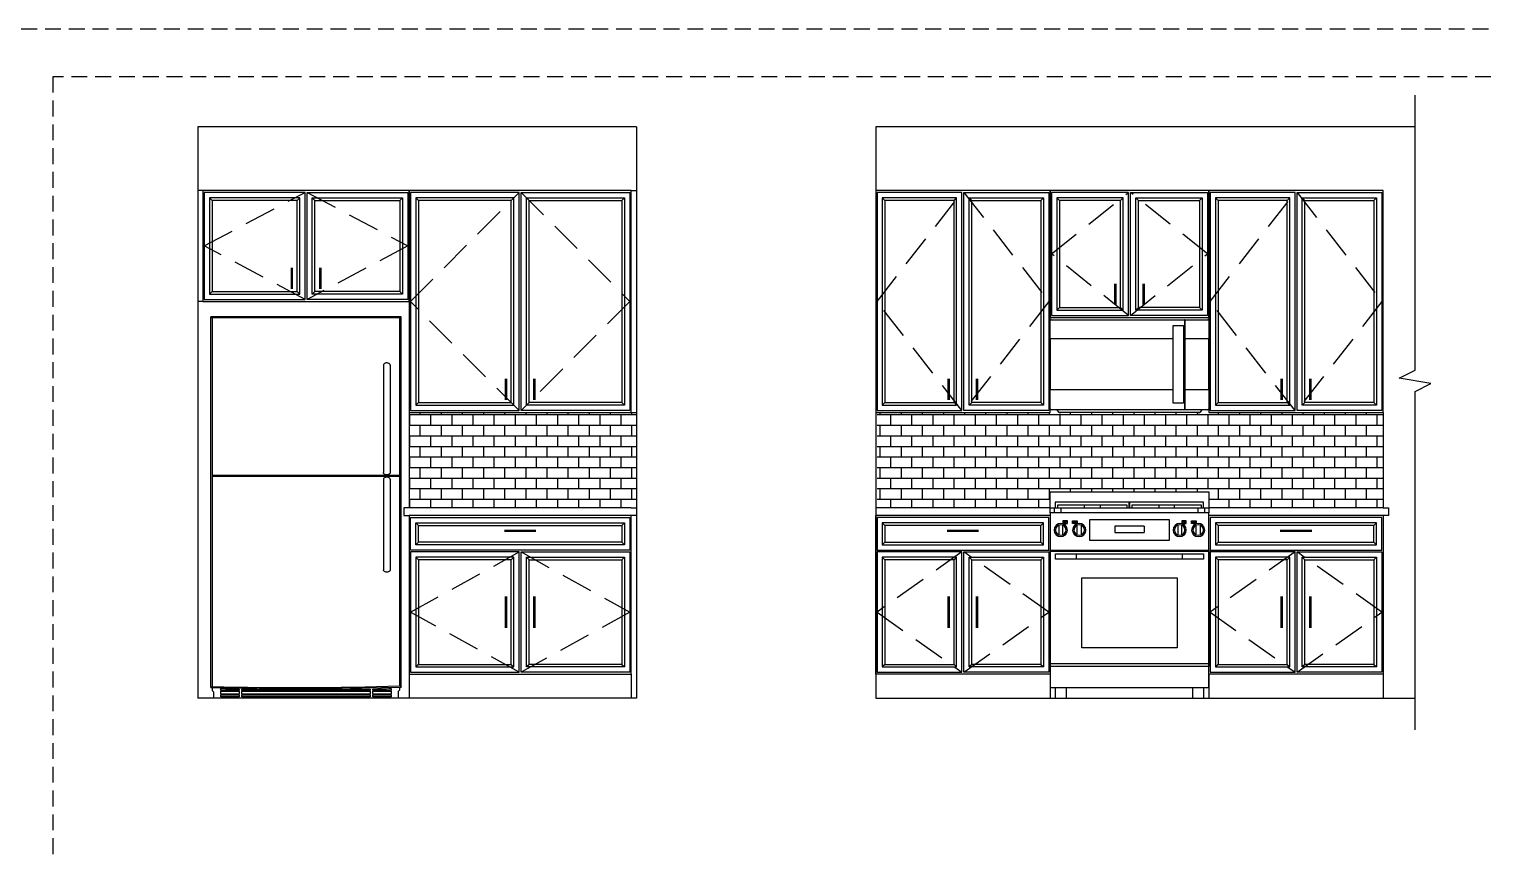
# Model space of a CAD drawing. Header units: inches. Extents: x 1062 to 6528, y -11616 to 5280.
# Drawn here: x 4905 to 5457, y -6647 to -6336 of the extents above; entities that cross this region are included whole.
import ezdxf
from ezdxf.enums import TextEntityAlignment as Align

# ---------------------------------------------------------------- set-up
doc = ezdxf.new("R2010")
doc.units = ezdxf.units.IN
doc.header["$LTSCALE"] = 24
doc.header["$MEASUREMENT"] = 0
doc.linetypes.add('HIDDEN', pattern=[0.375, 0.25, -0.125])
doc.layers.get('0').update_dxf_attribs({"color": 6, "linetype": 'CONTINUOUS'})
doc.layers.get('Defpoints').update_dxf_attribs({"color": 3, "linetype": 'HIDDEN'})
doc.layers.add('ELEV', color=2, linetype='CONTINUOUS')
doc.layers.add('TB', color=5, linetype='CONTINUOUS')
doc.styles.add('ROMANT', font='times.ttf')

# ---------------------------------------------------------------- blocks, each defined once
blk = doc.blocks.new('TB CAMDEN 11X17')
at = {"layer": 'Defpoints', "color": 5}
blk.add_lwpolyline([(-1632, 0), (0, 0), (0, 1056), (-1632, 1056)], close=True, dxfattribs=at)
at = {"layer": 'Defpoints', "color": 7, "linetype": 'HIDDEN'}
blk.add_lwpolyline([(-1614, 18), (-512, 18), (-512, 1038), (-1614, 1038)], close=True, dxfattribs=at)
at = {"layer": 'TB', "color": 6, "style": 'ROMANT'}
for tag, p in [('S.NAME.1', (-87, 440.43)), ('S.NAME.2', (-69, 440.43)), ('S.NAME.3', (-51, 440.43))]:
    blk.add_attdef(tag, text='', height=12, rotation=90, dxfattribs=at).set_placement(p, align=Align.MIDDLE_CENTER)
for tag, p in [('SCALE', (-72, 113.5)), ('S.NUMBER', (-72, 37.5))]:
    blk.add_attdef(tag, text='', height=8, dxfattribs=at).set_placement(p, align=Align.MIDDLE_CENTER)
blk = doc.blocks.new('*U537')
at = {"layer": 'ELEV', "color": 6}
for p, q in [((-16.5, 34.5), (-16.5, 4.5)), ((16.5, 4.5), (16.5, 34.5)), ((-16.5, 4.5), (16.5, 4.5)), ((-16.5, 4.5), (-16.5, 0)), ((16.5, 4.5), (16.5, 0))]:
    blk.add_line(p, q, dxfattribs=at)
at = {"layer": 'ELEV', "color": 4}
for p, q in [((-14.75, 32.625), (-15.25, 33.125)), ((14.75, 32.625), (15.25, 33.125)), ((-14.75, 29.5), (-15.25, 29)), ((14.75, 29.5), (15.25, 29)), ((-14.75, 26.125), (-15.25, 26.625)), ((-1.6875, 26.125), (-1.1875, 26.625)), ((1.6875, 26.125), (1.1875, 26.625)), ((14.75, 26.125), (15.25, 26.625)), ((-14.75, 6.375), (-15.25, 5.875)), ((-1.6875, 6.375), (-1.1875, 5.875)), ((1.6875, 6.375), (1.1875, 5.875)), ((14.75, 6.375), (15.25, 5.875))]:
    blk.add_line(p, q, dxfattribs=at)
for points in [[(-16.25, 34.125), (16.25, 34.125), (16.25, 28), (-16.25, 28)], [(-15.25, 33.125), (15.25, 33.125), (15.25, 29), (-15.25, 29)], [(-14.75, 32.625), (14.75, 32.625), (14.75, 29.5), (-14.75, 29.5)], [(-16.25, 27.625), (-16.25, 4.875), (-0.1875, 4.875), (-0.1875, 27.625)], [(16.25, 27.625), (16.25, 4.875), (0.1875, 4.875), (0.1875, 27.625)], [(-15.25, 26.625), (-15.25, 5.875), (-1.1875, 5.875), (-1.1875, 26.625)], [(-14.75, 26.125), (-14.75, 6.375), (-1.6875, 6.375), (-1.6875, 26.125)], [(15.25, 26.625), (15.25, 5.875), (1.1875, 5.875), (1.1875, 26.625)], [(14.75, 26.125), (14.75, 6.375), (1.6875, 6.375), (1.6875, 26.125)]]:
    blk.add_lwpolyline(points, close=True, dxfattribs=at)
at = {"layer": 'ELEV', "color": 4, "const_width": 0.5}
for points in [[(-3, 31.625), (3, 31.625)], [(-2.6875, 19.25), (-2.6875, 13.25)], [(2.6875, 19.25), (2.6875, 13.25)]]:
    blk.add_lwpolyline(points, dxfattribs=at)
at = {"layer": 'ELEV', "color": 8, "linetype": 'HIDDEN'}
for points in [[(-0.1875, 4.875), (-16.25, 16.25), (-0.1875, 27.625)], [(0.1875, 27.625), (16.25, 16.25), (0.1875, 4.875)]]:
    blk.add_lwpolyline(points, dxfattribs=at)
blk = doc.blocks.new('*U496')
at = {"layer": 'ELEV', "color": 6}
for p, q in [((-21, 34.5), (-21, 4.5)), ((21, 4.5), (21, 34.5)), ((-21, 4.5), (21, 4.5)), ((-21, 4.5), (-21, 0)), ((21, 4.5), (21, 0))]:
    blk.add_line(p, q, dxfattribs=at)
at = {"layer": 'ELEV', "color": 4}
for p, q in [((-19.25, 32.625), (-19.75, 33.125)), ((19.25, 32.625), (19.75, 33.125)), ((-19.25, 29.5), (-19.75, 29)), ((19.25, 29.5), (19.75, 29)), ((-19.25, 26.125), (-19.75, 26.625)), ((-1.6875, 26.125), (-1.1875, 26.625)), ((1.6875, 26.125), (1.1875, 26.625)), ((19.25, 26.125), (19.75, 26.625)), ((-19.25, 6.375), (-19.75, 5.875)), ((-1.6875, 6.375), (-1.1875, 5.875)), ((1.6875, 6.375), (1.1875, 5.875)), ((19.25, 6.375), (19.75, 5.875))]:
    blk.add_line(p, q, dxfattribs=at)
for points in [[(-20.75, 34.125), (20.75, 34.125), (20.75, 28), (-20.75, 28)], [(-19.75, 33.125), (19.75, 33.125), (19.75, 29), (-19.75, 29)], [(-19.25, 32.625), (19.25, 32.625), (19.25, 29.5), (-19.25, 29.5)], [(-20.75, 27.625), (-20.75, 4.875), (-0.1875, 4.875), (-0.1875, 27.625)], [(20.75, 27.625), (20.75, 4.875), (0.1875, 4.875), (0.1875, 27.625)], [(-19.75, 26.625), (-19.75, 5.875), (-1.1875, 5.875), (-1.1875, 26.625)], [(-19.25, 26.125), (-19.25, 6.375), (-1.6875, 6.375), (-1.6875, 26.125)], [(19.75, 26.625), (19.75, 5.875), (1.1875, 5.875), (1.1875, 26.625)], [(19.25, 26.125), (19.25, 6.375), (1.6875, 6.375), (1.6875, 26.125)]]:
    blk.add_lwpolyline(points, close=True, dxfattribs=at)
at = {"layer": 'ELEV', "color": 4, "const_width": 0.5}
for points in [[(-3, 31.625), (3, 31.625)], [(-2.6875, 19.25), (-2.6875, 13.25)], [(2.6875, 19.25), (2.6875, 13.25)]]:
    blk.add_lwpolyline(points, dxfattribs=at)
at = {"layer": 'ELEV', "color": 8, "linetype": 'HIDDEN'}
for points in [[(-0.1875, 4.875), (-20.75, 16.25), (-0.1875, 27.625)], [(0.1875, 27.625), (20.75, 16.25), (0.1875, 4.875)]]:
    blk.add_lwpolyline(points, dxfattribs=at)
blk = doc.blocks.new('*U497')
at = {"layer": 'ELEV', "color": 1}
for p, q in [((-21, 0), (0, 0)), ((0, 0), (21, 0)), ((-21, -1.5), (0, -1.5)), ((0, -1.5), (21, -1.5))]:
    blk.add_line(p, q, dxfattribs=at)
for points in [[(-21, 0), (-22, 0), (-22, -1.5), (-21, -1.5)], [(21, 0), (22, 0), (22, -1.5), (21, -1.5)]]:
    blk.add_lwpolyline(points, dxfattribs=at)
blk = doc.blocks.new('*U498')
at = {"layer": 'ELEV', "color": 6}
for p, q in [((21, 96), (-21, 96)), ((-21, 96), (-21, 54)), ((21, 54), (21, 96)), ((-21, 54), (21, 54))]:
    blk.add_line(p, q, dxfattribs=at)
at = {"layer": 'ELEV', "color": 4}
for p, q in [((-20.75, 95.625), (-20.75, 54.375)), ((-0.1875, 95.625), (-20.75, 95.625)), ((-19.25, 94.125), (-19.75, 94.625)), ((-19.75, 94.625), (-19.75, 55.375)), ((-1.1875, 94.625), (-19.75, 94.625)), ((-19.25, 94.125), (-19.25, 55.875)), ((-1.6875, 94.125), (-19.25, 94.125)), ((-1.6875, 94.125), (-1.1875, 94.625)), ((-1.6875, 55.875), (-1.6875, 94.125)), ((-1.1875, 55.375), (-1.1875, 94.625)), ((-0.1875, 54.375), (-0.1875, 95.625)), ((0.1875, 54.375), (0.1875, 95.625)), ((0.1875, 95.625), (20.75, 95.625)), ((1.6875, 94.125), (1.1875, 94.625)), ((1.1875, 55.375), (1.1875, 94.625)), ((1.1875, 94.625), (19.75, 94.625)), ((1.6875, 55.875), (1.6875, 94.125)), ((1.6875, 94.125), (19.25, 94.125)), ((19.25, 94.125), (19.75, 94.625)), ((19.25, 94.125), (19.25, 55.875)), ((19.75, 94.625), (19.75, 55.375)), ((20.75, 95.625), (20.75, 54.375)), ((-19.25, 55.875), (-19.75, 55.375)), ((-19.75, 55.375), (-1.1875, 55.375)), ((-19.25, 55.875), (-1.6875, 55.875)), ((-1.6875, 55.875), (-1.1875, 55.375)), ((1.6875, 55.875), (1.1875, 55.375)), ((19.75, 55.375), (1.1875, 55.375)), ((19.25, 55.875), (1.6875, 55.875)), ((19.25, 55.875), (19.75, 55.375)), ((-20.75, 54.375), (-0.1875, 54.375)), ((20.75, 54.375), (0.1875, 54.375))]:
    blk.add_line(p, q, dxfattribs=at)
at = {"layer": 'ELEV', "color": 8, "linetype": 'HIDDEN'}
for p, q in [((-20.75, 75), (-0.1875, 95.625)), ((0.1875, 95.625), (20.75, 75)), ((-0.1875, 54.375), (-20.75, 75)), ((20.75, 75), (0.1875, 54.375))]:
    blk.add_line(p, q, dxfattribs=at)
at = {"layer": 'ELEV', "color": 4, "const_width": 0.5}
for points in [[(-2.6875, 60.375), (-2.6875, 56.375)], [(2.6875, 60.375), (2.6875, 56.375)]]:
    blk.add_lwpolyline(points, dxfattribs=at)
blk = doc.blocks.new('*U500')
at = {"layer": 'ELEV', "color": 6}
for p, q in [((19.5, 96), (-19.5, 96)), ((-19.5, 96), (-19.5, 75)), ((19.5, 75), (19.5, 96)), ((-19.5, 75), (19.5, 75))]:
    blk.add_line(p, q, dxfattribs=at)
at = {"layer": 'ELEV', "color": 4}
for p, q in [((-19.25, 95.625), (-19.25, 75.375)), ((-0.1875, 95.625), (-19.25, 95.625)), ((-17.75, 94.125), (-18.25, 94.625)), ((-18.25, 94.625), (-18.25, 76.375)), ((-1.1875, 94.625), (-18.25, 94.625)), ((-17.75, 94.125), (-17.75, 76.875)), ((-1.6875, 94.125), (-17.75, 94.125)), ((-1.6875, 94.125), (-1.1875, 94.625)), ((-1.6875, 76.875), (-1.6875, 94.125)), ((-1.1875, 76.375), (-1.1875, 94.625)), ((-0.1875, 75.375), (-0.1875, 95.625)), ((0.1875, 75.375), (0.1875, 95.625)), ((0.1875, 95.625), (19.25, 95.625)), ((1.6875, 94.125), (1.1875, 94.625)), ((1.1875, 76.375), (1.1875, 94.625)), ((1.1875, 94.625), (18.25, 94.625)), ((1.6875, 76.875), (1.6875, 94.125)), ((1.6875, 94.125), (17.75, 94.125)), ((17.75, 94.125), (18.25, 94.625)), ((17.75, 94.125), (17.75, 76.875)), ((18.25, 94.625), (18.25, 76.375)), ((19.25, 95.625), (19.25, 75.375)), ((-19.25, 75.375), (-0.1875, 75.375)), ((-17.75, 76.875), (-18.25, 76.375)), ((-18.25, 76.375), (-1.1875, 76.375)), ((-17.75, 76.875), (-1.6875, 76.875)), ((-1.6875, 76.875), (-1.1875, 76.375)), ((19.25, 75.375), (0.1875, 75.375)), ((1.6875, 76.875), (1.1875, 76.375)), ((18.25, 76.375), (1.1875, 76.375)), ((17.75, 76.875), (1.6875, 76.875)), ((17.75, 76.875), (18.25, 76.375))]:
    blk.add_line(p, q, dxfattribs=at)
at = {"layer": 'ELEV', "color": 8, "linetype": 'HIDDEN'}
for p, q in [((-19.25, 85.5), (-0.1875, 95.625)), ((0.1875, 95.625), (19.25, 85.5)), ((-0.1875, 75.375), (-19.25, 85.5)), ((19.25, 85.5), (0.1875, 75.375))]:
    blk.add_line(p, q, dxfattribs=at)
at = {"layer": 'ELEV', "color": 4, "const_width": 0.5}
for points in [[(-2.6875, 81.375), (-2.6875, 77.375)], [(2.6875, 81.375), (2.6875, 77.375)]]:
    blk.add_lwpolyline(points, dxfattribs=at)
blk = doc.blocks.new('*U582')
at = {"layer": 'ELEV', "color": 6}
blk.add_lwpolyline([(0, -6), (0, 58), (-3, 59.5), (3, 60.5), (0, 62), (0, 114)], dxfattribs=at)
blk = doc.blocks.new('*U499')
at = {"layer": 'ELEV', "color": 4}
for p, q in [((-13.25, 94.12), (-13.75, 94.62)), ((-1.69, 94.12), (-1.19, 94.62)), ((1.69, 94.12), (1.19, 94.62)), ((13.25, 94.12), (13.75, 94.62)), ((-13.25, 73.87), (-13.75, 73.37)), ((-1.69, 73.87), (-1.19, 73.37)), ((1.69, 73.87), (1.19, 73.37)), ((13.25, 73.87), (13.75, 73.37)), ((8.26, 55.8), (8.26, 70.49)), ((8.26, 70.49), (10.2, 70.49)), ((10.2, 70.49), (10.2, 55.8)), ((10.46, 67.93), (10.46, 71.53)), ((10.46, 71.53), (10.46, 67.93)), ((8.26, 67.93), (-15, 67.93)), ((10.46, 67.93), (10.2, 67.93)), ((15, 67.93), (10.46, 67.93)), ((10.46, 67.93), (10.46, 58.37)), ((10.46, 58.37), (10.46, 67.93)), ((-15, 58.37), (8.26, 58.37)), ((10.2, 58.37), (10.46, 58.37)), ((10.46, 54.57), (10.46, 58.37)), ((10.46, 58.37), (15, 58.37)), ((10.46, 58.37), (10.46, 54.57)), ((10.2, 55.8), (8.26, 55.8)), ((-14.25, 36), (-14.25, 35)), ((-14.03, 37.06), (-14.03, 36)), ((-0.03, 37.06), (-14.03, 37.06)), ((-13.53, 36.56), (-0.53, 36.56)), ((-13.53, 36), (-13.53, 36.56)), ((-13, 36), (-13, 35)), ((-8.53, 36), (-8.53, 36.56)), ((-5.53, 36.56), (-5.53, 36)), ((-0.53, 36.56), (-0.53, 36)), ((-0.03, 36), (-0.03, 37.06)), ((0.03, 37.06), (0.03, 36)), ((14.03, 37.06), (0.03, 37.06)), ((0.53, 36.56), (13.53, 36.56)), ((0.53, 36), (0.53, 36.56)), ((5.53, 36.56), (5.53, 36)), ((8.53, 36), (8.53, 36.56)), ((13, 35), (13, 36)), ((13.53, 36.56), (13.53, 36)), ((14.03, 36), (14.03, 37.06)), ((14.25, 35), (14.25, 36)), ((15, 35), (-15, 35)), ((-11.75, 33.53), (-12.6, 33.53)), ((-12.6, 33.53), (-12.6, 33.03)), ((-11.75, 33.28), (-12.6, 33.28)), ((-12.32, 33.03), (-12.32, 33.53)), ((-12.03, 33.03), (-12.03, 33.53)), ((-11.75, 33.03), (-11.75, 33.53)), ((-10.75, 33.03), (-10.75, 33.53)), ((-10.75, 33.53), (-9.9, 33.53)), ((-10.75, 33.28), (-9.9, 33.28)), ((-10.47, 33.03), (-10.47, 33.53)), ((-10.18, 33.03), (-10.18, 33.53)), ((-9.9, 33.53), (-9.9, 33.03)), ((-7.5, 33.78), (7.5, 33.78)), ((-7.5, 29.78), (-7.5, 33.78)), ((7.5, 33.78), (7.5, 29.78)), ((10.75, 33.53), (9.9, 33.53)), ((9.9, 33.53), (9.9, 33.03)), ((10.75, 33.28), (9.9, 33.28)), ((10.18, 33.03), (10.18, 33.53)), ((10.47, 33.03), (10.47, 33.53)), ((10.75, 33.03), (10.75, 33.53)), ((11.75, 33.03), (11.75, 33.53)), ((11.75, 33.53), (12.6, 33.53)), ((11.75, 33.28), (12.6, 33.28)), ((12.03, 33.03), (12.03, 33.53)), ((12.32, 33.03), (12.32, 33.53)), ((12.6, 33.53), (12.6, 33.03)), ((-13.34, 32.72), (-13.34, 30.84)), ((-12.6, 33.03), (-11.75, 33.03)), ((-12.59, 30.87), (-12.59, 32.69)), ((-9.9, 33.03), (-10.75, 33.03)), ((-9.91, 30.87), (-9.91, 32.69)), ((-9.16, 32.72), (-9.16, 30.84)), ((-2.75, 32.53), (-2.75, 31.28)), ((2.75, 32.53), (-2.75, 32.53)), ((-2.75, 31.28), (2.75, 31.28)), ((2.75, 32.53), (2.75, 31.28)), ((9.16, 32.72), (9.16, 30.84)), ((9.9, 33.03), (10.75, 33.03)), ((9.91, 30.87), (9.91, 32.69)), ((12.6, 33.03), (11.75, 33.03)), ((12.59, 30.87), (12.59, 32.69)), ((13.34, 32.72), (13.34, 30.84)), ((7.5, 29.78), (-7.5, 29.78)), ((-14, 26.25), (-14, 27.25)), ((-14, 27.25), (14, 27.25)), ((14, 26.25), (-14, 26.25)), ((-10, 26.25), (-10, 27.25)), ((10, 26.25), (10, 27.25)), ((10, 26.25), (10, 27.25)), ((14, 27.25), (14, 26.25)), ((-9, 9.5), (-9, 22.75)), ((-9, 22.75), (9, 22.75)), ((9, 22.75), (9, 9.5)), ((9, 9.5), (-9, 9.5)), ((15, 6.5), (-15, 6.5)), ((15, 6), (-15, 6))]:
    blk.add_line(p, q, dxfattribs=at)
at = {"layer": 'ELEV', "color": 6}
for p, q in [((-15, 67.93), (-15, 71.41)), ((-14.84, 71.56), (10.43, 71.56)), ((10.43, 71.56), (10.5, 71.56)), ((10.5, 71.56), (14.84, 71.56)), ((15, 71.41), (15, 67.93)), ((-15, 67.93), (-15, 58.37)), ((15, 58.37), (15, 67.93)), ((-15, 54.69), (-15, 58.37)), ((15, 58.37), (15, 54.69)), ((10.43, 54.54), (-14.84, 54.54)), ((-13.39, 54.04), (-13.62, 54.45)), ((13.01, 54), (-13.01, 54)), ((10.5, 54.54), (10.43, 54.54)), ((14.84, 54.54), (10.5, 54.54)), ((13.62, 54.45), (13.39, 54.04)), ((-15, 39), (15, 39)), ((-15, 36), (-15, 39)), ((15, 39), (15, 36)), ((-15, 36), (15, 36)), ((-15, 35), (-15, 36)), ((15, 36), (15, 35)), ((-15, 35), (-15, 28)), ((15, 28), (15, 35)), ((-15, 28), (15, 28)), ((-15, 27.75), (-15, 28)), ((-15, 6.5), (-15, 27.75)), ((-15, 27.75), (15, 27.75)), ((15, 28), (15, 27.75)), ((15, 27.75), (15, 6.5)), ((-15, 6), (-15, 6.5)), ((-15, 6), (-15, 2)), ((15, 6.5), (15, 6)), ((15, 2), (15, 6)), ((-15, 2), (15, 2)), ((-14, 0), (-14, 2)), ((-12, 2), (-12, 0)), ((12, 0), (12, 2)), ((14, 2), (14, 0))]:
    blk.add_line(p, q, dxfattribs=at)
blk.add_lwpolyline([(-15, 72), (15, 72), (15, 96), (-15, 96)], close=True, dxfattribs=at)
at = {"layer": 'ELEV', "color": 4}
for points in [[(-14.75, 95.62), (-14.75, 72.37), (-0.19, 72.37), (-0.19, 95.62)], [(-13.75, 94.62), (-13.75, 73.37), (-1.19, 73.37), (-1.19, 94.62)], [(-13.25, 94.12), (-13.25, 73.87), (-1.69, 73.87), (-1.69, 94.12)], [(14.75, 95.62), (14.75, 72.37), (0.19, 72.37), (0.19, 95.62)], [(13.75, 94.62), (13.75, 73.37), (1.19, 73.37), (1.19, 94.62)], [(13.25, 94.12), (13.25, 73.87), (1.69, 73.87), (1.69, 94.12)]]:
    blk.add_lwpolyline(points, close=True, dxfattribs=at)
at = {"layer": 'ELEV', "color": 8, "linetype": 'HIDDEN'}
for points in [[(-0.19, 72.37), (-14.75, 84), (-0.19, 95.62)], [(0.19, 72.37), (14.75, 84), (0.19, 95.62)]]:
    blk.add_lwpolyline(points, dxfattribs=at)
at = {"layer": 'ELEV', "color": 4, "const_width": 0.5}
for points in [[(-2.69, 78.37), (-2.69, 74.37)], [(2.69, 78.37), (2.69, 74.37)]]:
    blk.add_lwpolyline(points, dxfattribs=at)
at = {"layer": 'ELEV', "color": 6}
for points in [[(-13.78, 54.54), (-13.77, 54.54), (-13.76, 54.54), (-13.75, 54.54), (-13.75, 54.53), (-13.74, 54.53), (-13.73, 54.53), (-13.73, 54.53), (-13.72, 54.53), (-13.71, 54.52), (-13.71, 54.52), (-13.7, 54.52), (-13.69, 54.52), (-13.69, 54.51), (-13.68, 54.51), (-13.67, 54.5), (-13.67, 54.5), (-13.66, 54.5), (-13.66, 54.49), (-13.65, 54.49), (-13.65, 54.48), (-13.64, 54.48), (-13.64, 54.47), (-13.63, 54.46), (-13.63, 54.46), (-13.62, 54.45), (-13.62, 54.45)], [(-13.39, 54.04), (-13.33, 54.01), (-13.32, 54.01), (-13.32, 54.01), (-13.31, 54.01), (-13.3, 54), (-13.29, 54), (-13.29, 54), (-13.28, 54), (-13.27, 54), (-13.26, 54), (-13.26, 54)], [(-13.26, 54), (-13.26, 54), (-13.26, 54), (-13.26, 54), (-13.26, 54), (-13.25, 54), (-13.25, 54), (-13.25, 54), (-13.25, 54), (-13.24, 54), (-13.24, 54), (-13.23, 54), (-13.23, 54), (-13.23, 54), (-13.22, 54), (-13.21, 54), (-13.21, 54), (-13.2, 54), (-13.2, 54), (-13.19, 54), (-13.18, 54), (-13.18, 54), (-13.17, 54), (-13.16, 54), (-13.15, 54), (-13.14, 54), (-13.14, 54), (-13.13, 54), (-13.12, 54), (-13.11, 54), (-13.1, 54), (-13.09, 54), (-13.08, 54), (-13.07, 54), (-13.06, 54), (-13.05, 54), (-13.04, 54), (-13.03, 54), (-13.02, 54), (-13.01, 54)], [(-13.01, 54), (-13.02, 54), (-13.03, 54), (-13.04, 54), (-13.05, 54), (-13.06, 54), (-13.07, 54), (-13.08, 54), (-13.09, 54), (-13.1, 54), (-13.11, 54), (-13.11, 54), (-13.12, 54), (-13.13, 54), (-13.14, 54), (-13.15, 54), (-13.16, 54), (-13.17, 54), (-13.17, 54), (-13.18, 54), (-13.19, 54), (-13.19, 54), (-13.2, 54), (-13.21, 54), (-13.21, 54), (-13.22, 54), (-13.22, 54), (-13.23, 54), (-13.23, 54), (-13.24, 54), (-13.24, 54), (-13.24, 54), (-13.25, 54), (-13.25, 54), (-13.25, 54), (-13.25, 54), (-13.26, 54), (-13.26, 54), (-13.26, 54), (-13.26, 54)], [(13.01, 54), (13.02, 54), (13.03, 54), (13.04, 54), (13.05, 54), (13.06, 54), (13.07, 54), (13.08, 54), (13.09, 54), (13.1, 54), (13.11, 54), (13.11, 54), (13.12, 54), (13.13, 54), (13.14, 54), (13.15, 54), (13.16, 54), (13.17, 54), (13.17, 54), (13.18, 54), (13.19, 54), (13.19, 54), (13.2, 54), (13.21, 54), (13.21, 54), (13.22, 54), (13.22, 54), (13.23, 54), (13.23, 54), (13.24, 54), (13.24, 54), (13.24, 54), (13.25, 54), (13.25, 54), (13.25, 54), (13.25, 54), (13.26, 54), (13.26, 54), (13.26, 54), (13.26, 54)], [(13.26, 54), (13.26, 54), (13.26, 54), (13.26, 54), (13.26, 54), (13.25, 54), (13.25, 54), (13.25, 54), (13.25, 54), (13.24, 54), (13.24, 54), (13.23, 54), (13.23, 54), (13.23, 54), (13.22, 54), (13.21, 54), (13.21, 54), (13.2, 54), (13.2, 54), (13.19, 54), (13.18, 54), (13.18, 54), (13.17, 54), (13.16, 54), (13.15, 54), (13.14, 54), (13.14, 54), (13.13, 54), (13.12, 54), (13.11, 54), (13.1, 54), (13.09, 54), (13.08, 54), (13.07, 54), (13.06, 54), (13.05, 54), (13.04, 54), (13.03, 54), (13.02, 54), (13.01, 54), (13.01, 54)], [(13.26, 54), (13.27, 54), (13.27, 54), (13.28, 54), (13.29, 54), (13.3, 54), (13.3, 54.01), (13.31, 54.01), (13.32, 54.01), (13.32, 54.01), (13.33, 54.01), (13.39, 54.04)], [(13.62, 54.45), (13.62, 54.45), (13.63, 54.46), (13.63, 54.46), (13.64, 54.47), (13.64, 54.48), (13.65, 54.48), (13.65, 54.49), (13.66, 54.49), (13.66, 54.5), (13.67, 54.5), (13.67, 54.5), (13.68, 54.51), (13.68, 54.51), (13.69, 54.52), (13.7, 54.52), (13.7, 54.52), (13.71, 54.52), (13.72, 54.53), (13.72, 54.53), (13.73, 54.53), (13.74, 54.53), (13.75, 54.53), (13.75, 54.54), (13.76, 54.54), (13.77, 54.54)]]:
    blk.add_lwpolyline(points, dxfattribs=at)
for centre, start, end in [((-14.84, 71.41), 90, 180), ((-14.84, 71.41), 90, 180), ((14.84, 71.41), 0, 90), ((-14.84, 54.69), 180, 270), ((-14.84, 54.69), 180, 270), ((14.84, 54.69), 270, 0), ((14.84, 54.69), 270, 0)]:
    blk.add_arc(centre, 0.156, start, end, dxfattribs=at)
at = {"layer": 'ELEV', "color": 4}
for centre, radius, start, end in [((10.43, 71.53), 0.0313, 0, 90), ((10.5, 71.53), 0.0312, 90, 180), ((10.43, 54.57), 0.0312, 270, 0), ((10.5, 54.57), 0.0312, 180, 270), ((-13, 31.78), 1.25, 0, 180), ((-13, 31.78), 1.25, 180, 0), ((-13, 31.78), 1, 90, 270), ((-13, 31.78), 1, 270, 90), ((-9.5, 31.78), 1.25, 0, 180), ((-9.5, 31.78), 1.25, 180, 0), ((-9.5, 31.78), 1, 90, 270), ((-9.5, 31.78), 1, 270, 90), ((9.5, 31.78), 1.25, 0, 180), ((9.5, 31.78), 1.25, 180, 0), ((9.5, 31.78), 1, 90, 270), ((9.5, 31.78), 1, 270, 90), ((13, 31.78), 1.25, 0, 180), ((13, 31.78), 1.25, 180, 0), ((13, 31.78), 1, 90, 270), ((13, 31.78), 1, 270, 90)]:
    blk.add_arc(centre, radius, start, end, dxfattribs=at)
blk = doc.blocks.new('*U501')
at = {"layer": 'ELEV', "color": 1}
for p, q in [((-16.5, 0), (0, 0)), ((0, 0), (16.5, 0)), ((-16.5, -1.5), (0, -1.5)), ((0, -1.5), (16.5, -1.5))]:
    blk.add_line(p, q, dxfattribs=at)
blk = doc.blocks.new('*U502')
at = {"layer": 'ELEV', "color": 1}
for p, q in [((-16.5, 0), (0, 0)), ((0, 0), (16.5, 0)), ((-16.5, -1.5), (0, -1.5)), ((0, -1.5), (16.5, -1.5))]:
    blk.add_line(p, q, dxfattribs=at)
blk.add_lwpolyline([(-16.5, 0), (-17.5, 0), (-17.5, -1.5), (-16.5, -1.5)], dxfattribs=at)
blk = doc.blocks.new('*U538')
at = {"layer": 'ELEV', "color": 6}
for p, q in [((16.5, 96), (-16.5, 96)), ((-16.5, 96), (-16.5, 54)), ((16.5, 54), (16.5, 96)), ((-16.5, 54), (16.5, 54))]:
    blk.add_line(p, q, dxfattribs=at)
at = {"layer": 'ELEV', "color": 4}
for p, q in [((-16.25, 95.625), (-16.25, 54.375)), ((-0.1875, 95.625), (-16.25, 95.625)), ((-14.75, 94.125), (-15.25, 94.625)), ((-15.25, 94.625), (-15.25, 55.375)), ((-1.1875, 94.625), (-15.25, 94.625)), ((-14.75, 94.125), (-14.75, 55.875)), ((-1.6875, 94.125), (-14.75, 94.125)), ((-1.6875, 94.125), (-1.1875, 94.625)), ((-1.6875, 55.875), (-1.6875, 94.125)), ((-1.1875, 55.375), (-1.1875, 94.625)), ((-0.1875, 54.375), (-0.1875, 95.625)), ((0.1875, 54.375), (0.1875, 95.625)), ((0.1875, 95.625), (16.25, 95.625)), ((1.6875, 94.125), (1.1875, 94.625)), ((1.1875, 55.375), (1.1875, 94.625)), ((1.1875, 94.625), (15.25, 94.625)), ((1.6875, 55.875), (1.6875, 94.125)), ((1.6875, 94.125), (14.75, 94.125)), ((14.75, 94.125), (15.25, 94.625)), ((14.75, 94.125), (14.75, 55.875)), ((15.25, 94.625), (15.25, 55.375)), ((16.25, 95.625), (16.25, 54.375)), ((-14.75, 55.875), (-15.25, 55.375)), ((-15.25, 55.375), (-1.1875, 55.375)), ((-14.75, 55.875), (-1.6875, 55.875)), ((-1.6875, 55.875), (-1.1875, 55.375)), ((1.6875, 55.875), (1.1875, 55.375)), ((15.25, 55.375), (1.1875, 55.375)), ((14.75, 55.875), (1.6875, 55.875)), ((14.75, 55.875), (15.25, 55.375)), ((-16.25, 54.375), (-0.1875, 54.375)), ((16.25, 54.375), (0.1875, 54.375))]:
    blk.add_line(p, q, dxfattribs=at)
at = {"layer": 'ELEV', "color": 8, "linetype": 'HIDDEN'}
for p, q in [((-16.25, 75), (-0.1875, 95.625)), ((0.1875, 95.625), (16.25, 75)), ((-0.1875, 54.375), (-16.25, 75)), ((16.25, 75), (0.1875, 54.375))]:
    blk.add_line(p, q, dxfattribs=at)
at = {"layer": 'ELEV', "color": 4, "const_width": 0.5}
for points in [[(-2.6875, 60.375), (-2.6875, 56.375)], [(2.6875, 60.375), (2.6875, 56.375)]]:
    blk.add_lwpolyline(points, dxfattribs=at)
blk = doc.blocks.new('INT ELEV 1667')
at = {"layer": 'ELEV'}
h = blk.add_hatch(dxfattribs=at)
h.set_pattern_fill('AR-B816', color=9, scale=0.25)
h.set_pattern_definition([(0, (-63421.5224, -28336.8981), (0, 2), []), (90, (-63421.5224, -28336.8981), (-2, 2), [2, -2])])
h.paths.add_polyline_path([(76.38, 455.5), (118.38, 455.5), (119.38, 455.5), (119.38, 437.5), (118.38, 437.5), (97.37, 437.5), (76.38, 437.5)])
h = blk.add_hatch(dxfattribs=at)
h.set_pattern_fill('AR-B816', color=9, scale=0.25)
h.set_pattern_definition([(0, (-63234.5224, -28336.8981), (0, 2), []), (90, (-63234.5224, -28336.8981), (-2, 2), [2, -2])])
h.paths.add_polyline_path([(164.87, 455.5), (206.87, 455.5), (260.62, 455.5), (260.62, 437.5), (227.62, 437.5), (227.62, 440.5), (197.62, 440.5), (197.62, 437.5), (164.87, 437.5)])
for p, q in [((36.38, 509.5), (36.38, 401.5)), ((119.38, 509.5), (36.38, 509.5)), ((119.38, 509.5), (119.38, 401.5)), ((119.38, 401.5), (36.38, 401.5))]:
    blk.add_line(p, q, dxfattribs=at)
at = {"layer": 'ELEV', "color": 6}
for p, q in [((37.38, 497.5), (36.38, 497.5)), ((118.38, 497.5), (119.38, 497.5)), ((37.38, 476.5), (36.38, 476.5)), ((74.87, 473.62), (38.88, 473.62)), ((74.87, 403.59), (74.87, 473.62)), ((76.38, 455.5), (76.38, 437.5)), ((118.38, 455.5), (119.38, 455.5)), ((260.62, 455.5), (260.62, 437.5)), ((39.12, 403.46), (39.12, 402.96)), ((39.12, 402.96), (39.38, 402.7)), ((56.26, 403.24), (74.87, 403.59)), ((74.37, 402.82), (74.63, 403.08)), ((74.37, 401.5), (74.37, 402.82)), ((74.63, 403.08), (74.63, 403.58)), ((39.38, 402.7), (39.38, 401.5))]:
    blk.add_line(p, q, dxfattribs=at)
at = {"layer": 'ELEV', "color": 4}
for p, q in [((39.12, 473.4), (39.12, 403.7)), ((74.62, 473.4), (39.12, 473.4)), ((74.62, 403.83), (74.62, 473.4)), ((74.62, 403.83), (74.62, 471.81)), ((71.52, 464.46), (71.52, 444.13)), ((72.77, 464.48), (72.77, 444.1)), ((74.62, 443.62), (39.12, 443.62)), ((74.62, 443.4), (39.12, 443.4)), ((71.52, 442.86, 46.35), (71.52, 425.74, 46.35)), ((72.77, 442.88, 46.35), (72.77, 425.71, 46.35)), ((40.78, 402.94), (40.78, 403.29)), ((44.23, 402.94), (40.78, 402.94)), ((44.23, 403.21), (44.23, 402.94)), ((44.73, 402.94), (44.73, 403.2)), ((56.88, 402.94), (44.73, 402.94)), ((69.02, 402.94), (56.88, 402.94)), ((69.02, 403.2), (69.02, 402.94)), ((69.52, 402.94), (69.52, 403.21)), ((72.97, 402.94), (69.52, 402.94)), ((72.97, 403.29), (72.97, 402.94)), ((40.78, 402.25), (40.78, 402.81)), ((40.78, 402.81), (44.23, 402.81)), ((44.23, 402.25), (40.78, 402.25)), ((40.78, 401.74), (40.78, 402.12)), ((40.78, 402.12), (44.23, 402.12)), ((44.23, 401.74), (40.78, 401.74)), ((44.23, 402.81), (44.23, 402.25)), ((44.23, 402.12), (44.23, 401.74)), ((44.73, 402.25), (44.73, 402.81)), ((44.73, 402.81), (56.88, 402.81)), ((56.88, 402.25), (44.73, 402.25)), ((44.73, 401.74), (44.73, 402.12)), ((44.73, 402.12), (56.88, 402.12)), ((56.88, 401.74), (44.73, 401.74)), ((56.88, 402.81), (69.02, 402.81)), ((69.02, 402.25), (56.88, 402.25)), ((56.88, 402.12), (69.02, 402.12)), ((69.02, 401.74), (56.88, 401.74)), ((69.02, 402.81), (69.02, 402.25)), ((69.02, 402.12), (69.02, 401.74)), ((69.52, 402.81), (72.97, 402.81)), ((69.52, 402.25), (69.52, 402.81)), ((72.97, 402.25), (69.52, 402.25)), ((69.52, 402.12), (72.97, 402.12)), ((69.52, 401.74), (69.52, 402.12)), ((72.97, 401.74), (69.52, 401.74)), ((72.97, 402.81), (72.97, 402.25)), ((72.97, 402.12), (72.97, 401.74))]:
    blk.add_line(p, q, dxfattribs=at)
at = {"layer": 'ELEV'}
blk.add_lwpolyline([(266.63, 509.5), (164.62, 509.5), (164.62, 401.5), (266.63, 401.5)], dxfattribs=at)
at = {"layer": 'ELEV', "color": 6}
for points in [[(38.88, 403.47), (38.88, 473.61), (38.88, 473.62)], [(38.88, 403.47), (50.54, 403.23), (56.26, 403.24)]]:
    blk.add_lwpolyline(points, dxfattribs=at)
at = {"layer": 'ELEV', "color": 4}
for centre, radius, start, end in [((54.76, 974.23), 570.75, 268.4295, 271.9947), ((53.75, 844.85), 441.75, 268.3178, 268.7656), ((56.88, 1204.23), 801.12, 269.13152, 270.00001), ((56.88, 1203.91), 800.8, 269.99999, 270.86866), ((60, 844.85), 441.75, 271.2344, 271.6822)]:
    blk.add_arc(centre, radius, start, end, dxfattribs=at)
for points, knots in [([(38.88, 473.62), (38.88, 473.62), (38.88, 473.62), (38.89, 473.61), (38.9, 473.61), (38.91, 473.6), (38.91, 473.59), (38.92, 473.58), (38.93, 473.57), (38.94, 473.56), (38.95, 473.55), (38.96, 473.54), (38.97, 473.53), (38.99, 473.52), (39, 473.51), (39.03, 473.48), (39.07, 473.45), (39.1, 473.42), (39.12, 473.4)], [-0.8565419, -0.8565419, -0.8565419, -0.8565419, -0.8214286, -0.7857143, -0.7142857, -0.6785714, -0.6428571, -0.6071429, -0.5714286, -0.5357143, -0.5, -0.4642857, -0.4285714, -0.3928571, -0.3571429, -0.2857143, -0.1428571, 0, 0, 0, 0]), ([(74.87, 473.62), (74.87, 473.62), (74.87, 473.62), (74.87, 473.62), (74.86, 473.61), (74.85, 473.61), (74.85, 473.6), (74.83, 473.59), (74.83, 473.58), (74.82, 473.57), (74.81, 473.56), (74.8, 473.55), (74.79, 473.55), (74.78, 473.54), (74.77, 473.53), (74.76, 473.52), (74.74, 473.5), (74.71, 473.48), (74.67, 473.44), (74.64, 473.41), (74.62, 473.4)], [0, 0, 0, 0, 0.071429, 0.142857, 0.178571, 0.214286, 0.285714, 0.321429, 0.357143, 0.392857, 0.428571, 0.464286, 0.5, 0.535714, 0.571429, 0.607143, 0.642857, 0.714286, 0.857143, 1, 1, 1, 1]), ([(72.77, 464.48), (72.76, 464.53), (72.73, 464.63), (72.61, 464.75), (72.44, 464.84), (72.23, 464.88), (72.02, 464.88), (71.78, 464.81), (71.58, 464.67), (71.52, 464.53), (71.52, 464.46)], [0, 0, 0, 0, 0.111111, 0.222222, 0.333333, 0.444444, 0.555556, 0.666667, 0.833333, 1, 1, 1, 1]), ([(72.77, 444.1), (72.76, 444.05), (72.73, 443.96), (72.61, 443.84), (72.44, 443.75), (72.23, 443.7), (72.02, 443.71), (71.78, 443.77), (71.58, 443.91), (71.52, 444.06), (71.52, 444.13)], [0, 0, 0, 0, 0.111111, 0.222222, 0.333333, 0.444444, 0.555556, 0.666667, 0.833333, 1, 1, 1, 1]), ([(72.77, 442.88, 46.35), (72.76, 442.93, 46.35), (72.73, 443.02, 46.35), (72.61, 443.15, 46.35), (72.44, 443.23, 46.35), (72.23, 443.28, 46.35), (72.02, 443.27, 46.35), (71.78, 443.21, 46.35), (71.58, 443.07, 46.35), (71.52, 442.93, 46.35), (71.52, 442.86, 46.35)], [0, 0, 0, 0, 0.111111, 0.222222, 0.333333, 0.444444, 0.555556, 0.666667, 0.833333, 1, 1, 1, 1]), ([(72.77, 425.71, 46.35), (72.76, 425.66, 46.35), (72.73, 425.57, 46.35), (72.61, 425.45, 46.35), (72.44, 425.36, 46.35), (72.23, 425.31, 46.35), (72.02, 425.32, 46.35), (71.78, 425.38, 46.35), (71.58, 425.52, 46.35), (71.52, 425.67, 46.35), (71.52, 425.74, 46.35)], [0, 0, 0, 0, 0.111111, 0.222222, 0.333333, 0.444444, 0.555556, 0.666667, 0.833333, 1, 1, 1, 1]), ([(38.88, 403.47), (38.88, 403.47), (38.88, 403.47), (38.89, 403.48), (38.89, 403.48), (38.9, 403.49), (38.91, 403.5), (38.92, 403.51), (38.92, 403.52), (38.93, 403.52), (38.94, 403.53), (38.95, 403.54), (38.96, 403.55), (38.98, 403.56), (38.99, 403.57), (39, 403.59), (39.03, 403.61), (39.07, 403.65), (39.1, 403.68), (39.12, 403.7)], [0.1428571, 0.1428571, 0.1428571, 0.1428571, 0.1785714, 0.2142857, 0.25, 0.2857143, 0.3214286, 0.3571429, 0.3928571, 0.4285714, 0.4642857, 0.5, 0.5357143, 0.5714286, 0.6071429, 0.6428571, 0.7142857, 0.8571429, 1, 1, 1, 1]), ([(74.62, 403.83), (74.64, 403.82), (74.67, 403.79), (74.7, 403.76), (74.72, 403.74), (74.74, 403.72), (74.75, 403.71), (74.77, 403.7), (74.78, 403.69), (74.79, 403.67), (74.8, 403.67), (74.81, 403.65), (74.82, 403.64), (74.83, 403.63), (74.84, 403.63), (74.84, 403.62), (74.85, 403.62), (74.86, 403.61), (74.86, 403.6), (74.87, 403.6), (74.87, 403.59), (74.87, 403.59), (74.87, 403.59)], [0, 0, 0, 0, 0.142857, 0.214286, 0.285714, 0.357143, 0.392857, 0.428571, 0.464286, 0.5, 0.535714, 0.571429, 0.625, 0.678571, 0.705357, 0.71875, 0.732143, 0.785714, 0.839286, 0.866071, 0.892857, 1, 1, 1, 1])]:
    blk.add_open_spline(points, degree=3, knots=knots, dxfattribs=at)
at = {"xscale": -1}
for name, p in [('*U582', (266.63, 401.5)), ('*U497', (97.37, 437.5)), ('*U501', (181.12, 437.5)), ('*U537', (181.12, 401.5)), ('*U502', (244.12, 437.5)), ('*U537', (244.12, 401.5))]:
    blk.add_blockref(name, p, dxfattribs=at)
for name, p in [('*U500', (56.87, 401.5)), ('*U498', (97.37, 401.5)), ('*U538', (181.12, 401.5)), ('*U499', (212.62, 401.5)), ('*U538', (244.12, 401.5)), ('*U496', (97.37, 401.5))]:
    blk.add_blockref(name, p)

msp = doc.modelspace()

# ---------------------------------------------------------------- block references
at = {"xscale": 2, "yscale": 2, "zscale": 2}
msp.add_blockref('INT ELEV 1667', (4896, -7392), dxfattribs=at)
at = {"layer": 'TB'}
msp.add_blockref('TB CAMDEN 11X17', (6528, -7392), dxfattribs=at)

doc.saveas('drawing.dxf')
